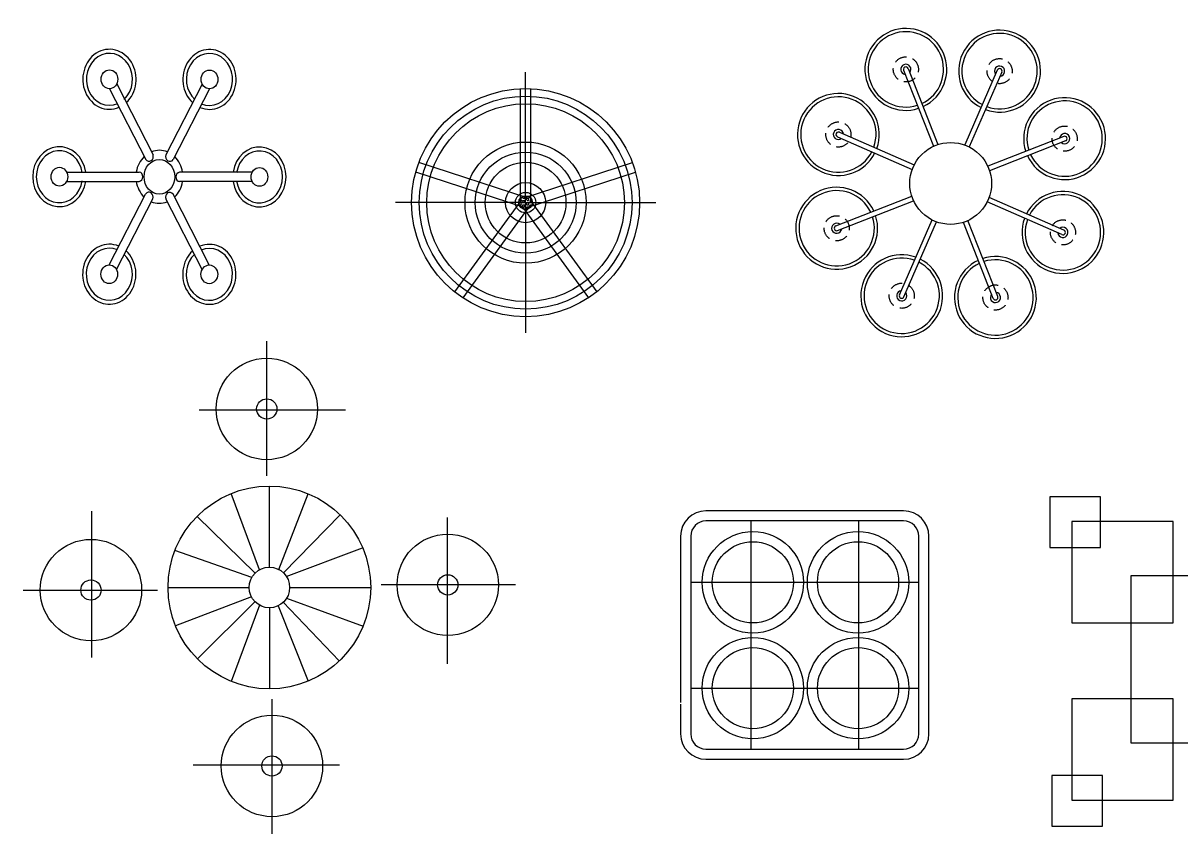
# Model space of a CAD drawing. Extents: x -42728 to 99010, y -18674 to 47645.
# Drawn here: x 91905 to 94189, y 8972 to 10571 of the extents above; entities that cross this region are included whole.
import ezdxf

# ---------------------------------------------------------------- set-up
doc = ezdxf.new("R2010")
doc.units = 0
doc.header["$LTSCALE"] = 100
doc.header["$MEASUREMENT"] = 0
doc.linetypes.add('DASHED2', pattern=[0.375, 0.25, -0.125])
doc.layers.get('0').update_dxf_attribs({"linetype": 'CONTINUOUS'})
doc.layers.add('家具', color=223, linetype='CONTINUOUS')

# ---------------------------------------------------------------- blocks, each defined once
blk = doc.blocks.new('A$C0599069D')
at = {"layer": '家具', "color": 3}
for p, q in [((480.3812848527377, 971.6640322716903), (480.3812848527377, 706.2381340975389)), ((347.5867113932763, 836.3989277344281), (636.1594009637192, 836.3989277344281)), ((485.8319591443287, 525.832030910924), (485.8319591443287, 685.832030910924)), ((466.2070690298206, 520.6869256603495), (410.6209507317399, 671.1514961960402)), ((504.7638560232808, 521.0681385359821), (562.4820037721074, 670.5609421797326)), ((135.2650623208247, 347.5867831598698), (135.2650623208247, 636.1594727303127)), ((343.1781799480741, 626.010129346545), (457.5245092418627, 514.0931044931422)), ((625.6024483920482, 628.88520401608), (513.7860569938712, 514.4426655319548)), ((836.3988559678328, 624.0772786619746), (836.3988559678328, 335.5045890915317)), ((451.1140222363028, 505.6982045951063), (299.4955034081868, 558.4868673892615)), ((519.26378854613, 507.7936515899346), (669.9513736612935, 563.93479141227)), ((-4.221643757773563e-05, 480.3813566193312), (265.4258559577138, 480.3813566193312)), ((285.8319591443287, 485.832030910924), (445.8319591443287, 485.832030910924)), ((525.8319591443287, 485.832030910924), (685.8319591443287, 485.832030910924)), ((971.663960505095, 491.2827052025132), (706.2380623309436, 491.2827052025132)), ((450.4001046412668, 467.2690654561884), (300.5629450821361, 410.4968304504237)), ((457.4371340484504, 457.6587473292329), (343.8578336649298, 344.965613002465)), ((519.9449915965524, 464.9442110889959), (670.7389145877532, 409.6124938574667)), ((466.588517483513, 450.7650955865065), (410.6933721694149, 300.4831902147562)), ((485.8319591443287, 445.832030910924), (485.8319591443287, 285.832030910924)), ((503.0712342745828, 449.7376076161345), (562.114785208265, 300.9511761755039)), ((513.4003579509517, 456.8495640173205), (623.673953177451, 340.9196964428993)), ((491.2826334359197, 2.955015588668175e-05), (491.2826334359197, 265.4259277243073)), ((624.0772068953811, 135.2651340874181), (335.5045173249382, 135.2651340874181))]:
    blk.add_line(p, q, dxfattribs=at)
for centre, radius in [((480.7180600825377, 837.8614723690389), 100), ((480.7180600825377, 837.8614723690389), 20), ((485.8319591443287, 485.832030910924), 200), ((133.8025176862138, 480.718131849133), 100), ((837.8614006024436, 490.9459299727096), 100), ((485.8319591443287, 485.832030910924), 40), ((837.8614006024436, 490.9459299727096), 20), ((133.8025176862138, 480.718131849133), 20), ((490.9458582061197, 133.8025894528073), 100), ((490.9458582061197, 133.8025894528073), 20)]:
    blk.add_circle(centre, radius, dxfattribs=at)
blk = doc.blocks.new('A$C511C02C4')
at = {"layer": '家具', "color": 3}
for p, q in [((2.465440047672018e-06, 649.9055445439303), (2.465440047672018e-06, 549.9055445439303)), ((100.00000246544, 649.9055445439303), (2.465440047672018e-06, 649.9055445439303)), ((100.00000246544, 549.9055445439303), (100.00000246544, 649.9055445439303)), ((539.1033637444561, 638.3690652901087), (539.1033637444561, 538.3690652901087)), ((639.1033637444561, 638.3690652901087), (539.1033637444561, 638.3690652901087)), ((639.1033637444561, 538.3690652901087), (639.1033637444561, 638.3690652901087)), ((43.7515611039089, 601.2617556414734), (43.7515611039089, 401.2617556414734)), ((243.7515611039089, 601.2617556414734), (43.7515611039089, 601.2617556414734)), ((243.7515611039089, 401.2617556414734), (243.7515611039089, 601.2617556414734)), ((593.7515611039125, 601.2617556414734), (393.7515611039089, 601.2617556414734)), ((393.7515611039089, 601.2617556414734), (393.7515611039089, 401.2617556414734)), ((593.7515611039125, 401.2617556414734), (593.7515611039125, 601.2617556414734)), ((2.465440047672018e-06, 549.9055445439303), (100.00000246544, 549.9055445439303)), ((539.1033637444561, 538.3690652901087), (639.1033637444561, 538.3690652901087)), ((160.3375717320196, 494.7381967351735), (476.098112537642, 494.7381967351735)), ((160.3375717320196, 164.0257854658948), (160.3375717320196, 494.7381967351735)), ((476.098112537642, 494.7381967351735), (476.098112537642, 164.0257854658948)), ((43.7515611039089, 401.2617556414734), (243.7515611039089, 401.2617556414734)), ((393.7515611039089, 401.2617556414734), (593.7515611039125, 401.2617556414734)), ((43.7515611039089, 251.2617556414734), (43.7515611039089, 51.26175564147343)), ((243.7515611039089, 251.2617556414734), (43.7515611039089, 251.2617556414734)), ((243.7515611039089, 51.26175564147343), (243.7515611039089, 251.2617556414734)), ((593.7515611039125, 251.2617556414734), (393.7515611039089, 251.2617556414734)), ((393.7515611039089, 251.2617556414734), (393.7515611039089, 51.26175564147343)), ((593.7515611039125, 51.26175564147343), (593.7515611039125, 251.2617556414734)), ((476.098112537642, 164.0257854658948), (160.3375717320196, 164.0257854658948)), ((3.850739647168666, 100.0000226114926), (3.850739647168666, 2.261149256810313e-05)), ((103.8507396471687, 100.0000226114926), (3.850739647168666, 100.0000226114926)), ((103.8507396471687, 2.261149256810313e-05), (103.8507396471687, 100.0000226114926)), ((531.401886717118, 100.0000233029996), (531.401886717118, 2.330299957975512e-05)), ((631.401886717118, 100.0000233029996), (531.401886717118, 100.0000233029996)), ((631.401886717118, 2.330299957975512e-05), (631.401886717118, 100.0000233029996)), ((43.7515611039089, 51.26175564147343), (243.7515611039089, 51.26175564147343)), ((393.7515611039089, 51.26175564147343), (593.7515611039125, 51.26175564147343)), ((3.850739647168666, 2.261149256810313e-05), (103.8507396471687, 2.261149256810313e-05)), ((531.401886717118, 2.330299957975512e-05), (631.401886717118, 2.330299957975512e-05))]:
    blk.add_line(p, q, dxfattribs=at)
blk = doc.blocks.new('A$C65064083')
at = {"layer": '家具', "color": 3}
for p, q in [((439.9999483677384, 490.000000446189), (49.9999483677384, 490.000000446189)), ((439.9999483677384, 470.000000446189), (49.9999483677384, 470.000000446189)), ((138.5697047018402, 470.000000446189), (138.5697047018402, 20.00000044618901)), ((351.219808333808, 470.000000446189), (351.219808333808, 20.00000044618901)), ((-5.163226160220802e-05, 440.000000446189), (-5.163226160220802e-05, 112.2475525417158)), ((19.9999483677384, 440.000000446189), (19.9999483677384, 50.00000044618901)), ((469.9999483677384, 50.00000044618901), (469.9999483677384, 440.000000446189)), ((489.9999483677384, 50.00000044618901), (489.9999483677384, 440.000000446189)), ((19.9999483677384, 348.9830321921308), (469.9999483677384, 348.9830321921308)), ((19.9999483677384, 140.2940802237663), (469.9999483677384, 140.2940802237663)), ((-5.163226160220802e-05, 108.9549236969888), (-5.163226160220802e-05, 50.00000044618901)), ((49.9999483677384, 20.00000044618901), (439.9999483677384, 20.00000044618901)), ((49.9999483677384, 4.461890057427809e-07), (439.9999483677384, 4.461890057427809e-07))]:
    blk.add_line(p, q, dxfattribs=at)
for centre, radius in [((142.5819769973023, 348.983066819228), 100), ((350.0927679351516, 348.983066819228), 100), ((142.5819769973023, 348.983066819228), 80), ((350.0927679351516, 348.983066819228), 80), ((142.5819769973023, 140.2940802237663), 100), ((350.0927679351516, 140.2940802237663), 100), ((142.5819769973023, 140.2940802237663), 80), ((350.0927679351516, 140.2940802237663), 80)]:
    blk.add_circle(centre, radius, dxfattribs=at)
for centre, radius, start, end in [((49.9999483677384, 440.000000446189), 50, 90, 180), ((439.9999483677384, 440.000000446189), 50, 0, 90), ((49.9999483677384, 440.000000446189), 30, 90, 180), ((439.9999483677384, 440.000000446189), 30, 0, 90), ((49.9999483677384, 50.00000044618901), 50, 180, 270), ((49.9999483677384, 50.00000044618901), 30, 180, 270), ((439.9999483677384, 50.00000044618901), 30, 270, 0), ((439.9999483677384, 50.00000044618901), 50, 270, 0)]:
    blk.add_arc(centre, radius, start, end, dxfattribs=at)
blk = doc.blocks.new('A$C2F6E05F4')
at = {"layer": '家具', "color": 3}
for p, q in [((212.7851969416006, 528.7777502226154), (271.5785208775633, 378.8917340751918)), ((221.7976565634744, 532.3445202981293), (280.5952982886301, 382.4474965026075)), ((397.7536224670112, 529.1054401543943), (333.3413620877545, 381.5468636878959)), ((406.6484810881375, 525.2547561479287), (342.2314902642756, 377.6853429607982)), ((82.22448072006955, 397.7536104553105), (229.7830571865707, 333.3413500760498)), ((86.07516472653515, 406.6484690764346), (233.6445779136629, 342.2314782525755)), ((528.7777622343201, 398.5447239328632), (378.8917460868906, 339.7513999968974)), ((532.3445323098276, 389.5322643109921), (382.4475085143058, 330.7346225858355)), ((78.98540057633363, 221.7976445517693), (228.8824243718554, 280.5952862769263)), ((529.105452166099, 213.5762984074508), (381.5468756995979, 277.988558786712)), ((82.55217065184843, 212.7851849298982), (232.4381867992706, 271.578508865864)), ((525.2547681596334, 204.6814397863272), (377.6853549724983, 269.0984306101864)), ((204.681451798031, 86.07515271483317), (269.0984426218856, 233.6445659019637)), ((213.5763104191501, 82.22446870836757), (277.988570798414, 229.7830451748659)), ((389.5322763226941, 78.9853885646321), (330.7346345975384, 228.8824123601544)), ((398.5447359445679, 82.55215864014599), (339.751412008598, 232.43817478757))]:
    blk.add_line(p, q, dxfattribs=at)
for centre, major_axis, ratio, start_param, end_param in [((217.2914267525339, 530.5611352603723), (57.11412709794617, 57.11412709794616), 0.999999999998274, 4.363872653940239, 10.52698584422946), ((402.201051777578, 527.1800981511615), (-74.28519649634602, 31.71366598200993), 0.9999999999827124, 1.625773843520875, 7.788887033811953), ((217.2914267525339, 530.5611352603723), (69.28662853122576, 26.85733627195313), 0.9999999999908619, -1.498481142936763, 4.654176740992191), ((402.201051777578, 527.1800981511615), (-67.97536039540918, 30.02172186877532), 0.9999999999905852, 1.643401032226567, 7.796058916155657), ((217.2914267525339, 530.5611352603723), (7.093727717948311, 7.09372771794831), 0.9999999999997506, 4.808007143687638, 10.08285135448077), ((217.2914267525339, 530.5611352603723), (3.426847625870559, 3.426847625870559), 0.9999999999991872, 5.874632922289197, 9.016225575878991), ((402.201051777578, 527.1800981511615), (-7.093727717954676, 7.093727717954679), 0.9999999999990463, 2.451812653494456, 7.726656864288284), ((402.201051777578, 527.1800981511615), (-3.426847625869209, 3.426847625869209), 0.9999999999998181, 3.518438432096858, 6.660031085686651), ((84.14982272330235, 402.2010397658728), (57.11412709796201, 57.114127097962), 0.9999999999980819, 5.149270817336421, 11.31238400762562), ((84.14982272330235, 402.2010397658728), (29.39930606983418, 68.24686225342663), 0.9999999999929374, -1.507329799487741, 4.64532808444098), ((530.5611472720775, 394.0384941219277), (-29.98888073200206, 74.99809371549485), 0.9999999999829348, 1.627290838480007, 7.790404028771084), ((530.5611472720775, 394.0384941219277), (-27.69855400911933, 68.9546482164906), 0.9999999999902012, 1.630941377766062, 7.783599261695132), ((84.14982272330235, 402.2010397658728), (-7.093727717946539, 7.093727717946539), 0.9999999999995877, 4.022608980290348, 9.297453191083306), ((84.14982272330235, 402.2010397658728), (-3.426847625869116, 3.426847625869116), 0.9999999999998722, -1.193950548287751, 1.947642105302042), ((530.5611472720775, 394.0384941219277), (-7.093727717962102, 7.093727717962102), 0.9999999999978786, 1.666414490097056, 6.941258700892025), ((530.5611472720775, 394.0384941219277), (3.426847625868668, 3.426847625868668), 0.9999999999996511, 4.303836595493277, 7.44542924908307), ((305.6649664430806, 305.6649544313809), (-57.11412709783207, 57.11412709783207), 0.9999999999999701, 3.926990816987256, 10.21017612416684), ((80.76878561409103, 217.2914147408342), (-29.95908381602564, 75.0100015025827), 0.9999999999831868, -1.513904544342042, 4.649208645948999), ((80.76878561409103, 217.2914147408342), (-27.69855400911933, 68.9546482164906), 0.9999999999902012, -1.510651275823731, 4.642006608105339), ((527.1801101628662, 209.128869096889), (32.09322603972353, 74.1220066578521), 0.9999999999747091, 1.630888948741862, 7.79400213903393), ((527.1801101628662, 209.128869096889), (29.39930606983418, 68.24686225342663), 0.9999999999929374, 1.634262854102052, 7.786920738030775), ((80.76878561409103, 217.2914147408333), (7.093727717946279, 7.093727717946275), 0.9999999999998729, 0.09561816330296156, 5.370462374096086), ((80.76878561409103, 217.2914147408333), (-3.426847625871679, 3.426847625871679), 0.9999999999985325, -0.4085523848907131, 2.73304026869908), ((527.1801101628662, 209.128869096889), (7.093727717967945, 7.093727717967944), 0.9999999999966208, 2.451812653493521, 7.726656864288887), ((527.1801101628662, 209.128869096889), (3.426847625869486, 3.426847625869486), 0.9999999999996566, 3.518438432097099, 6.660031085686892), ((209.1288811085906, 84.14981071160037), (-57.11412709791679, 57.11412709791681), 0.9999999999986516, -1.133914489842997, 5.029198700446208), ((209.1288811085906, 84.14981071160037), (30.61721796255332, 67.70922661633226), 0.9999999999964064, 0.08138230182418527, 6.23404018575149), ((394.0385061336274, 80.76877360238905), (-57.11412709783021, 57.11412709783023), 0.9999999999998909, -0.3485163264450395, 5.814596863843946), ((394.0385061336274, 80.76877360238905), (-25.77476331568659, 69.696592318195), 0.9999999999957357, 0.08789333863469895, 6.240551222561999), ((209.1288811085906, 84.14981071160037), (7.093727717945943, 7.093727717945943), 0.9999999999996211, 0.881016326700214, 6.155860537493663), ((209.1288811085906, 84.14981071160037), (-3.426847625869209, 3.426847625869209), 0.9999999999998181, 0.3768457785070649, 3.518438432096858), ((394.0385061336274, 80.76877360238905), (-7.093727717947218, 7.093727717947218), 0.9999999999996078, 0.09561816330297401, 5.370462374095772), ((394.0385061336274, 80.76877360238905), (-3.426847625870096, 3.426847625870097), 0.9999999999994573, 1.162243941905001, 4.303836595494794)]:
    blk.add_ellipse(centre, major_axis=major_axis, ratio=ratio, start_param=start_param, end_param=end_param, dxfattribs=at)
at = {"layer": '家具', "color": 3, "linetype": 'DASHED2'}
for centre, major_axis, ratio, start_param, end_param in [((217.2914267525339, 530.5611352603723), (17.53486521255255, 17.53486521255255), 0.9999999999999427, 5.49778714378211, 11.78097245096169), ((402.201051777578, 527.1800981511615), (-17.53486521255411, 17.53486521255411), 0.999999999999746, 3.926990816987368, 10.21017612416695), ((84.14982272330235, 402.2010397658728), (17.53486521255236, 17.53486521255236), 0.9999999999999454, 5.49778714378211, 11.7809724509617), ((530.5611472720775, 394.0384941219277), (-17.53486521255424, 17.53486521255425), 0.9999999999997488, 3.926990816987368, 10.21017612416695), ((80.76878561409103, 217.2914147408333), (-17.53486521255206, 17.53486521255206), 0.9999999999999983, 3.926990816987242, 10.21017612416683), ((527.1801101628662, 209.128869096889), (-17.53486521255411, 17.53486521255411), 0.999999999999746, 3.926990816987368, 10.21017612416695), ((209.1288811085906, 84.14981071160037), (17.53486521255236, 17.53486521255236), 0.9999999999999454, 5.49778714378211, 11.7809724509617), ((394.0385061336274, 80.76877360238905), (-17.53486521255481, 17.53486521255481), 0.9999999999999596, 3.926990816987262, 10.21017612416685)]:
    blk.add_ellipse(centre, major_axis=major_axis, ratio=ratio, start_param=start_param, end_param=end_param, dxfattribs=at)
blk = doc.blocks.new('A$C623E10BC')
at = {"layer": '家具', "color": 3}
for p, q in [((257.0141217861383, 257.0141755825553), (257.0141217861383, 514.0283266776896)), ((247.0141217861383, 257.0141755825553), (247.0141217861383, 481.7918435124466)), ((267.0141217861383, 257.0141755825553), (267.0141217861383, 481.7918435124466)), ((260.104291729891, 266.5247407454972), (46.32802592753433, 335.9848600918103)), ((253.9239518423856, 266.5247407455045), (467.7002176447422, 335.9848600918067)), ((253.9239518423856, 247.5036104195988), (40.14768604002893, 316.963729765901)), ((260.104291729891, 247.5036104195988), (473.8805575322476, 316.963729765901)), ((257.0141217861383, 257.0141755825553), (-2.930899790953845e-05, 257.0141755825553)), ((248.9239518424001, 262.8920281054834), (116.8029535885144, 81.0430747942246)), ((243.6700724405528, 254.9646597275969), (244.9200724405528, 257.129723237058)), ((244.9200756486825, 252.7996106871706), (243.6700756486825, 254.9646741966317)), ((244.9200756496139, 261.459864725548), (244.5069557252282, 262.1754094241896)), ((244.9200615140726, 261.4598602699079), (247.4200615140726, 261.4598602699079)), ((244.9200615140726, 257.1297332499071), (247.4200615140726, 257.1297332499071)), ((244.9200615140726, 252.799606229908), (247.4200615140726, 252.799606229908)), ((246.7159342504456, 265.789987289907), (247.4200615140726, 265.789987289907)), ((247.0141217861383, 257.0141755825553), (267.0141217861383, 257.0141755825553)), ((247.4200724405528, 261.4598502559802), (248.6700724405528, 263.6249137654413)), ((247.4200724414841, 252.799596217601), (248.6700724414841, 254.9646597270621)), ((248.6700756505597, 263.6249282355475), (247.4200756505597, 265.7899917450086)), ((248.6700756496139, 254.9646741971646), (247.4200756496139, 257.1297377066257)), ((251.1700724405528, 267.9550407843635), (252.1407402436307, 269.6362867365588)), ((251.1700724414841, 259.2947867459843), (252.4200724414841, 261.4598502554454)), ((251.1700724424154, 250.6345327076069), (252.4200724424154, 252.799596217068)), ((252.4200756514911, 265.7899917455525), (251.1700756514911, 267.9550552550136)), ((252.4200756505597, 257.1297377071642), (251.1700756505597, 259.2948012166253)), ((252.4200615140726, 265.789987289907), (254.9200615140726, 265.789987289907)), ((252.4200615140726, 261.4598602699079), (254.9200615140726, 261.4598602699079)), ((252.4200615140726, 257.1297332499071), (254.9200615140726, 257.1297332499071)), ((252.4200615140726, 252.799606229908), (254.9200615140726, 252.799606229908)), ((253.6522907793842, 270.1201143099079), (254.9200615140726, 270.1201143099079)), ((254.9200724414841, 265.7899772743676), (256.1700724414841, 267.9550407838287)), ((254.9200724424154, 257.1297232359902), (256.1700724424154, 259.2947867454513)), ((256.1700756524224, 267.9550552555556), (254.9200756524224, 270.1201187650167)), ((256.1700756514911, 259.2948012171692), (254.9200756514911, 261.4598647266303)), ((256.1700756505597, 250.6345471787808), (254.9200756505597, 252.799610688242)), ((257.0141217861383, 257.0141755825553), (257.0141217861383, 2.448741906846408e-05)), ((257.0141217861383, 257.0141755825553), (514.0282728812745, 257.0141755825553)), ((258.6700724424154, 263.6249137643736), (259.9200724424154, 265.7899772738347)), ((258.6700724433613, 254.9646597259871), (259.9200724433613, 257.1297232354482)), ((259.9200756524224, 261.4598647271723), (258.6700756524224, 263.6249282366334)), ((259.9200756514911, 252.7996106887858), (258.6700756514911, 254.9646741982469)), ((259.9200756533537, 270.1201187655515), (259.8484212089388, 270.2442279038751)), ((259.9200615140726, 270.1201143099079), (260.3759527928923, 270.1201143099079)), ((259.9200615140726, 265.789987289907), (262.4200615140726, 265.789987289907)), ((259.9200615140726, 261.4598602699079), (262.4200615140726, 261.4598602699079)), ((259.9200615140726, 257.1297332499071), (262.4200615140726, 257.1297332499071)), ((259.9200615140726, 252.799606229908), (262.4200615140726, 252.799606229908)), ((262.4200724433613, 261.4598502543704), (263.6700724433613, 263.6249137638315)), ((262.420072444278, 252.7995962159894), (263.670072444278, 254.9646597254505)), ((263.6700756533537, 263.6249282371682), (262.4200756533537, 265.7899917466293)), ((263.6700756524224, 254.964674198789), (262.4200756524224, 257.1297377082501)), ((265.104291729891, 262.8920281054761), (397.2252899837767, 81.04307479423187)), ((266.170072444278, 259.2947867443727), (267.420072444278, 261.4598502538338)), ((266.1700724452239, 250.6345327059844), (267.4200724452239, 252.7995962154455)), ((267.4200756533537, 257.1297377087849), (266.1700756533537, 259.294801218246)), ((267.4200615140726, 261.4598602699079), (269.7931446479924, 261.4598602699079)), ((267.4200615140726, 257.1297332499071), (269.9200615140726, 257.1297332499071)), ((267.4200615140726, 252.799606229908), (269.8712187685305, 252.799606229908)), ((269.9200724452239, 257.1297232343677), (270.4981909288035, 258.1310538207217)), ((265.104291729891, 251.1363230596344), (132.9832934760052, 69.2873697483792)), ((246.5233781736897, 248.4694792099071), (247.4200615140726, 248.4694792099071)), ((248.6078603792121, 246.412180166526), (247.4200756486825, 248.4694836682484)), ((248.9239518423856, 251.1363230596271), (381.0449500962714, 69.2873697483792)), ((252.4200756496139, 248.4694836687813), (251.1700756496139, 250.6345471782424)), ((252.4200615140726, 248.4694792099071), (254.9200615140726, 248.4694792099071)), ((252.8540183918522, 244.1393521899081), (254.9200615140726, 244.1393521899081)), ((254.9200724433613, 248.4694691976038), (256.1700724433613, 250.6345327070649)), ((255.2302983774134, 243.6020351236475), (254.9200756496139, 244.1393566498591)), ((258.670072444278, 246.304405687606), (259.920072444278, 248.4694691970672)), ((259.9200756505597, 244.1393566503975), (258.6700756505597, 246.3044201598586)), ((259.9200615140726, 248.4694792099071), (262.4200615140726, 248.4694792099071)), ((259.9200615140726, 244.1393521899081), (261.1742251804244, 244.1393521899081)), ((263.6700756514911, 246.3044201604025), (262.4200756514911, 248.4694836698636)), ((262.7889114302816, 244.7781900395403), (263.6700724452239, 246.3044056870622)), ((267.4200756524224, 248.4694836704057), (266.1700756524224, 250.6345471798668)), ((267.4200615140726, 248.4694792099071), (267.5048653985868, 248.4694792099071))]:
    blk.add_line(p, q, dxfattribs=at)
for radius in [225, 210, 195, 119.5717745103175, 99.57177451031748, 79.57177451031748, 39.57177451031748, 20.16228195904114, 13.53024528373498]:
    blk.add_circle((257.0141217861383, 257.0141755825553), radius, dxfattribs=at)
blk = doc.blocks.new('A$C2270635C')
at = {"layer": '家具', "color": 3}
for p, q in [((165.5032922698229, 434.4525075189388), (237.2139152711534, 294.8064311753924)), ((334.3605569908868, 434.2245992459178), (262.6919432064642, 294.6603297820988)), ((151.237323134148, 425.1922030170601), (222.9059369185707, 285.6279335532416)), ((348.6265261265617, 424.9642947440379), (276.9159031252348, 285.3182184004921)), ((66.63313864204247, 260.8935952939191), (210.0543846446999, 260.8935952939191)), ((432.8796063555201, 260.4377787478778), (289.5423787866712, 260.4377787478771)), ((66.63313864204247, 242.3729862901611), (209.9703662108877, 242.3729862901617)), ((432.8796063555164, 241.9171697441197), (289.4583603528627, 241.9171697441197)), ((150.8862188709973, 77.84647029400037), (222.5968418723241, 217.4925466375461)), ((165.1521880066721, 68.58616579212048), (236.8208017910947, 208.1504352559401)), ((334.0094527277361, 68.35825751910068), (262.2988297264092, 208.0043338626471)), ((348.2754218634109, 77.61856202097874), (276.6068080789883, 217.1828314847978))]:
    blk.add_line(p, q, dxfattribs=at)
for centre, major_axis, ratio, start_param, end_param in [((151.2376019935837, 443.7122689823657), (-4.962730692410009e-10, 59.15127670504556), 0.8894373958277503, 3.82239098444939, 9.791177181089465), ((348.6262472671297, 443.4843607093447), (-1.125705216018727e-10, 59.15127670508354), 0.8894373958290478, 2.775193433258868, 8.743979629899822), ((151.2376019935837, 443.7122689823657), (-2.791349770020774e-10, 51.22882169470076), 0.8894373958280959, 3.82239098445224, 9.791177181092573), ((348.6262472671297, 443.4843607093447), (-3.268617776613445e-10, 51.2288216947386), 0.8894373958295881, 2.775193433254139, 8.743979629895486), ((151.2376019935837, 443.7122689823657), (-8.356455012859543e-12, 18.52006596795957), 0.8894373958286695, 4.712388980384288, 10.99557428756387), ((348.6262472671297, 443.4843607093447), (-8.73919341039516e-12, 18.52006596795957), 0.8894373958286698, 4.71238898038427, 10.99557428756385), ((52.36772722523165, 251.6332907920404), (-1.409445881047409e-12, 59.15127670520371), 0.8894373958268998, -1.413596771525863, 4.555189425115603), ((52.36772722523165, 251.6332907920404), (-1.261312984844516e-12, 51.22882169475553), 0.8894373958281687, -1.413596771525639, 4.555189425115377), ((249.7563724987813, 251.4053825190194), (-9.758407951666444e-13, 52.2365185108998), 0.8894373958288213, -0.3498118712574603, 0.3409453914361882), ((447.1450177723273, 251.1774742459984), (-1.178009775813291e-12, 59.15127670503891), 0.8894373958293781, 1.727995882064376, 7.696782078704958), ((447.1450177723273, 251.1774742459984), (-1.170455693563299e-12, 51.22882169475574), 0.889437395828165, 1.727995882064156, 7.696782078705173), ((249.7563724987813, 251.4053825190194), (7.813342231129745e-11, 52.23651851091368), 0.8894373958287024, 0.6973856799408065, 1.388142942634186), ((249.7563724987813, 251.4053825190194), (3.498920901691299e-12, 34.10205591807733), 0.8894373958287756, -1.570796326794805, 4.712388980384781), ((229.4303825196112, 291.4576964517556), (2.86932273646924e-11, 9.36991600589146), 0.8894373958277354, 2.242319010117563, 5.077863143853115), ((270.4446888381499, 291.2225037079174), (-2.278497941368482e-12, 9.369916005886006), 0.8894373958288142, 1.195121458918601, 4.030665592653916), ((249.7563724987813, 251.4053825190194), (-1.313250154850925e-11, 52.23651851090271), 0.8894373958287575, -1.3970094224543, -0.70625215976068), ((52.36772722523165, 251.6332907920404), (3.524382743979151e-12, 18.52006596795957), 0.8894373958288662, -1.570796326794727, 4.712388980384858), ((208.7420661802389, 251.6405752628568), (-1.974412689797155e-12, 9.369916005885589), 0.8894373958289479, 3.289516561311908, 6.125060695046916), ((290.77067881732, 251.1701897751821), (-2.41126755824766e-12, 9.369916005885049), 0.8894373958286109, 0.1479239077216854, 2.983468041457443), ((447.1450177723273, 251.1774742459984), (3.524382743979151e-12, 18.52006596795957), 0.8894373958288662, -1.570796326794727, 4.712388980384858), ((249.7563724987813, 251.4053825190194), (-7.420800623134152e-12, 52.23651851090282), 0.8894373958288262, 1.744583231135615, 2.435340493829201), ((249.7563724987813, 251.4053825190194), (-3.46451048408568e-11, 52.23651851089254), 0.8894373958289207, 3.838978333528204, 4.529735596221984), ((229.068056159409, 211.5882613301205), (-3.334230540141218e-12, 9.369916005886152), 0.8894373958288005, 4.336714112508267, 7.172258246243583), ((270.0823624779514, 211.3530685862829), (-1.963598390371952e-11, 9.369916005881603), 0.8894373958296471, -0.8992736434759475, 1.936270490259169), ((249.7563724987813, 251.4053825190194), (6.064547314599656e-12, 52.23651851089983), 0.8894373958288952, 2.791780782332432, 3.482538045026104), ((150.8864977304293, 59.32640432869414), (-1.136999297955781e-10, 59.15127670508366), 0.8894373958290506, -0.3663992203309445, 5.602386976310012), ((150.8864977304293, 59.32640432869414), (-3.34087604591604e-10, 51.22882169473907), 0.8894373958296046, -0.3663992203358015, 5.602386976305557), ((348.2751430039789, 59.09849605567251), (1.223463826883768e-10, 59.15127670508434), 0.889437395829074, 0.6807983308697074, 6.649584527510681), ((348.2751430039789, 59.09849605567251), (2.081166425016502e-10, 51.22882169472936), 0.8894373958294097, 0.6807983308715952, 6.649584527512694), ((150.8864977304293, 59.32640432869414), (4.343017649820405e-12, 18.52006596795957), 0.8894373958288662, -1.570796326794688, 4.712388980384898), ((348.2751430039789, 59.09849605567251), (5.097862822738933e-12, 18.52006596795957), 0.889437395828866, -1.570796326794652, 4.712388980384935)]:
    blk.add_ellipse(centre, major_axis=major_axis, ratio=ratio, start_param=start_param, end_param=end_param, dxfattribs=at)

msp = doc.modelspace()

# ---------------------------------------------------------------- block references
for name, p in [('A$C2F6E05F4', (93429.51448940412, 9949.204725946583)), ('A$C2270635C', (91924.04557098745, 10016.53562803646)), ('A$C623E10BC', (92639.44027527387, 9959.982536243486)), ('A$C0599069D', (91904.95238775498, 8972.283620536393)), ('A$C511C02C4', (93930.82379197568, 8987.256261189756)), ('A$C65064083', (93202.31171892464, 9119.265087443804))]:
    msp.add_blockref(name, p)

doc.saveas('drawing.dxf')
